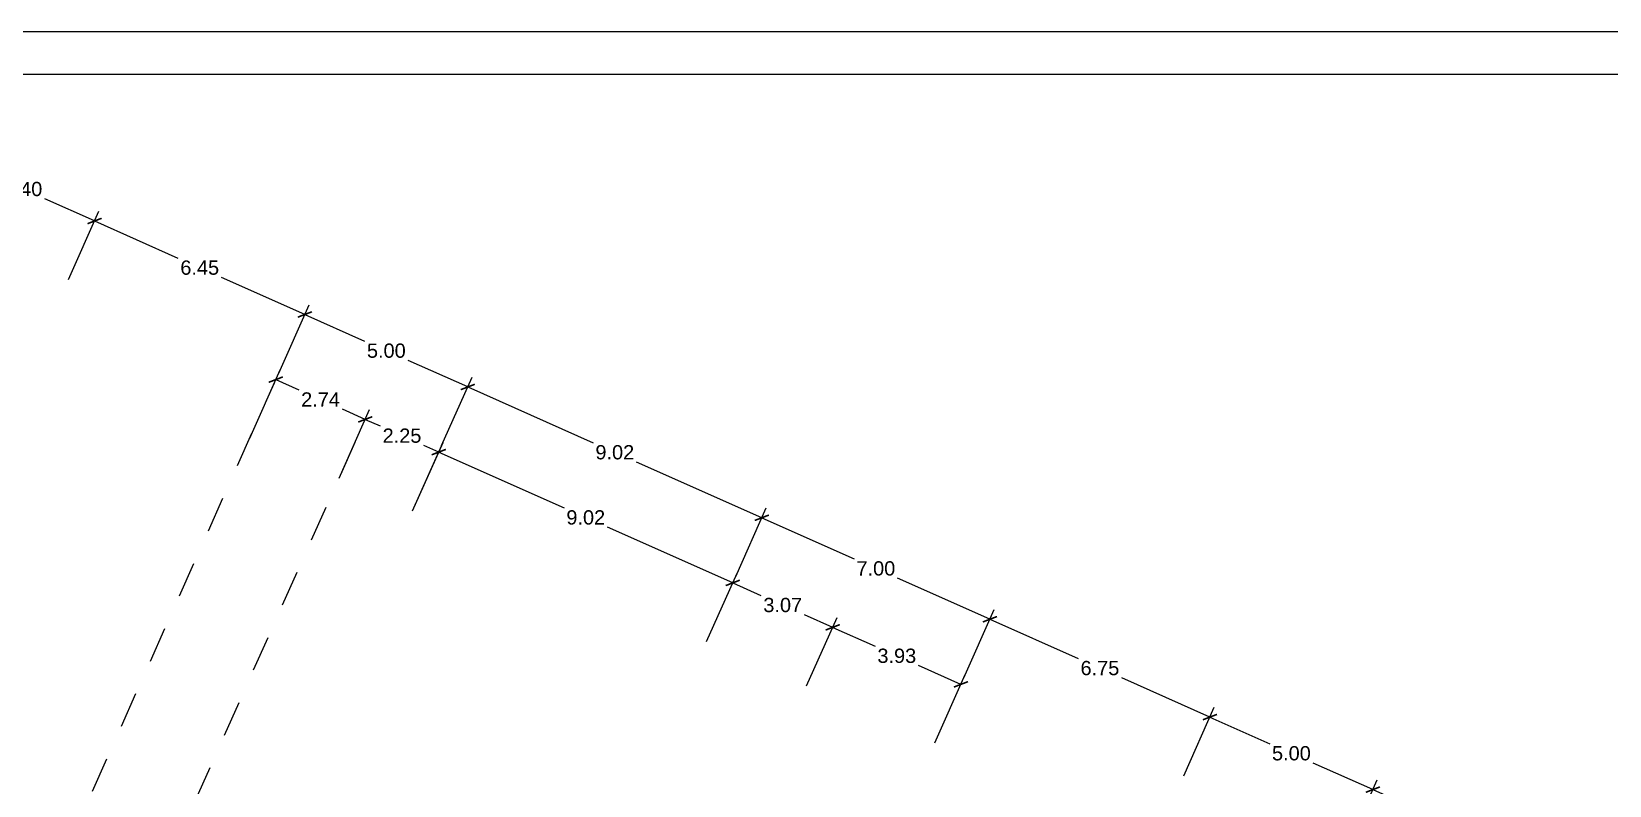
# Model space of a CAD drawing. Header units: millimetres. Extents: x 525387 to 527545, y 2235066 to 2235448.
# Drawn here: x 525580.41 to 525624.64, y 2235165.34 to 2235186.49 of the extents above; entities that cross this region are included whole.
import ezdxf

# ---------------------------------------------------------------- set-up
doc = ezdxf.new("R2010")
doc.units = ezdxf.units.MM
doc.linetypes.add('JIS_02_1.0', pattern=[2, 1, -1])
for name, color, linetype in [('auxiliar', 6, 'Continuous'), ('COTAS', 2, 'Continuous'), ('EJES', 1, 'Continuous')]:
    doc.layers.add(name, color=color, linetype=linetype)
doc.layers.add('jardin', color=72, linetype='Continuous', lineweight=5)
doc.styles.get("Standard").update_dxf_attribs({"font": 'arial.ttf'})
doc.dimstyles.get("Standard").update_dxf_attribs({"dimtxt": 0.4, "dimasz": 0.3, "dimexe": 0.3, "dimexo": 0.2, "dimgap": 0.09, "dimtad": 0, "dimtih": 1, "dimtoh": 1, "dimzin": 0, "dimdsep": 46, "dimtxsty": 'Standard', "dimblk": 'ARCHTICK', "dimcen": 0.09, "dimclrd": 2, "dimclre": 1, "dimadec": 0, "dimazin": 0, "dimtfac": 1, "dimtofl": 0, "dimtmove": 0, "dimatfit": 3, "dimldrblk": 'ARCHTICK', "dimfxl": 1, "dimtolj": 1, "dimtzin": 0, "dimarcsym": 0})

# ---------------------------------------------------------------- blocks, each defined once
blk = doc.blocks.new('_ArchTick')
at = {"color": 0, "linetype": 'ByBlock', "lineweight": 0, "const_width": 0.15}
blk.add_lwpolyline([(-0.5, -0.5), (0.5, 0.5)], dxfattribs=at)
blk = doc.blocks.new('*D93')
at = {"layer": 'COTAS', "color": 1, "lineweight": -2, "transparency": 16777216}
for p, q in [((525577.427, 2235181.322), (525578.281, 2235183.241)), ((525581.445, 2235179.533), (525582.299, 2235181.451))]:
    blk.add_line(p, q, dxfattribs=at)
at = {"layer": 'COTAS', "color": 2, "lineweight": -2, "transparency": 16777216}
for p, q in [((525578.159, 2235182.967), (525579.551, 2235182.347)), ((525582.177, 2235181.177), (525580.785, 2235181.797))]:
    blk.add_line(p, q, dxfattribs=at)
at = {"layer": 'Defpoints', "color": 0, "transparency": 16777216}
for p in [(525577.345, 2235181.139), (525582.177, 2235181.177), (525581.364, 2235179.35)]:
    blk.add_point(p, dxfattribs=at)
at = {"layer": 'COTAS', "color": 2, "lineweight": -2, "transparency": 16777216, "xscale": 0.3, "yscale": 0.3, "zscale": 0.3}
for p, rotation in [((525578.159, 2235182.967), 155.9999999971187), ((525582.177, 2235181.177), 335.9999999971188)]:
    blk.add_blockref('_ArchTick', p, dxfattribs=dict(at, rotation=rotation))
at = {"layer": 'COTAS', "color": 0, "transparency": 16777216, "insert": (525580.168, 2235182.072), "char_height": 0.4, "attachment_point": 5}
blk.add_mtext('\\A1;4.40', dxfattribs=at)
blk = doc.blocks.new('*D95')
at = {"layer": 'COTAS', "color": 1, "lineweight": -2, "transparency": 16777216}
for p, q in [((525581.445, 2235179.533), (525582.299, 2235181.451)), ((525587.338, 2235176.91), (525588.192, 2235178.828))]:
    blk.add_line(p, q, dxfattribs=at)
at = {"layer": 'COTAS', "color": 2, "lineweight": -2, "transparency": 16777216}
for p, q in [((525582.177, 2235181.177), (525584.511, 2235180.138)), ((525588.07, 2235178.554), (525585.736, 2235179.593))]:
    blk.add_line(p, q, dxfattribs=at)
at = {"layer": 'Defpoints', "color": 0, "transparency": 16777216}
for p in [(525581.364, 2235179.35), (525588.07, 2235178.554), (525587.256, 2235176.727)]:
    blk.add_point(p, dxfattribs=at)
at = {"layer": 'COTAS', "color": 2, "lineweight": -2, "transparency": 16777216, "xscale": 0.3, "yscale": 0.3, "zscale": 0.3}
for p, rotation in [((525582.177, 2235181.177), 155.9999999915479), ((525588.07, 2235178.554), 335.999999991548)]:
    blk.add_blockref('_ArchTick', p, dxfattribs=dict(at, rotation=rotation))
at = {"layer": 'COTAS', "color": 0, "transparency": 16777216, "insert": (525585.124, 2235179.866), "char_height": 0.4, "attachment_point": 5}
blk.add_mtext('\\A1;6.45', dxfattribs=at)
blk = doc.blocks.new('*D96')
at = {"layer": 'COTAS', "color": 1, "lineweight": -2, "transparency": 16777216}
for p, q in [((525587.338, 2235176.91), (525588.192, 2235178.828)), ((525591.905, 2235174.876), (525592.76, 2235176.794))]:
    blk.add_line(p, q, dxfattribs=at)
at = {"layer": 'COTAS', "color": 2, "lineweight": -2, "transparency": 16777216}
for p, q in [((525588.07, 2235178.554), (525589.745, 2235177.808)), ((525592.637, 2235176.52), (525590.962, 2235177.266))]:
    blk.add_line(p, q, dxfattribs=at)
at = {"layer": 'Defpoints', "color": 0, "transparency": 16777216}
for p in [(525587.256, 2235176.727), (525592.637, 2235176.52), (525591.824, 2235174.693)]:
    blk.add_point(p, dxfattribs=at)
at = {"layer": 'COTAS', "color": 2, "lineweight": -2, "transparency": 16777216, "xscale": 0.3, "yscale": 0.3, "zscale": 0.3}
for p, rotation in [((525588.07, 2235178.554), 155.9999999931086), ((525592.637, 2235176.52), 335.9999999931086)]:
    blk.add_blockref('_ArchTick', p, dxfattribs=dict(at, rotation=rotation))
at = {"layer": 'COTAS', "color": 0, "transparency": 16777216, "insert": (525590.354, 2235177.537), "char_height": 0.4, "attachment_point": 5}
blk.add_mtext('\\A1;5.00', dxfattribs=at)
blk = doc.blocks.new('*D97')
at = {"layer": 'COTAS', "color": 1, "lineweight": -2, "transparency": 16777216}
for p, q in [((525591.905, 2235174.876), (525592.76, 2235176.794)), ((525600.146, 2235171.207), (525601, 2235173.126))]:
    blk.add_line(p, q, dxfattribs=at)
at = {"layer": 'COTAS', "color": 2, "lineweight": -2, "transparency": 16777216}
for p, q in [((525592.637, 2235176.52), (525596.15, 2235174.956)), ((525600.878, 2235172.851), (525597.365, 2235174.415))]:
    blk.add_line(p, q, dxfattribs=at)
at = {"layer": 'Defpoints', "color": 0, "transparency": 16777216}
for p in [(525591.824, 2235174.693), (525600.878, 2235172.851), (525600.064, 2235171.024)]:
    blk.add_point(p, dxfattribs=at)
at = {"layer": 'COTAS', "color": 2, "lineweight": -2, "transparency": 16777216, "xscale": 0.3, "yscale": 0.3, "zscale": 0.3}
for p, rotation in [((525592.637, 2235176.52), 155.999999994232), ((525600.878, 2235172.851), 335.999999994232)]:
    blk.add_blockref('_ArchTick', p, dxfattribs=dict(at, rotation=rotation))
at = {"layer": 'COTAS', "color": 0, "transparency": 16777216, "insert": (525596.758, 2235174.686), "char_height": 0.4, "attachment_point": 5}
blk.add_mtext('\\A1;9.02', dxfattribs=at)
blk = doc.blocks.new('*D98')
at = {"layer": 'COTAS', "color": 1, "lineweight": -2, "transparency": 16777216}
for p, q in [((525600.146, 2235171.207), (525601, 2235173.126)), ((525606.54, 2235168.36), (525607.395, 2235170.278))]:
    blk.add_line(p, q, dxfattribs=at)
at = {"layer": 'COTAS', "color": 2, "lineweight": -2, "transparency": 16777216}
for p, q in [((525600.878, 2235172.851), (525603.468, 2235171.698)), ((525607.272, 2235170.004), (525604.682, 2235171.158))]:
    blk.add_line(p, q, dxfattribs=at)
at = {"layer": 'Defpoints', "color": 0, "transparency": 16777216}
for p in [(525600.064, 2235171.024), (525607.272, 2235170.004), (525606.459, 2235168.177)]:
    blk.add_point(p, dxfattribs=at)
at = {"layer": 'COTAS', "color": 2, "lineweight": -2, "transparency": 16777216, "xscale": 0.3, "yscale": 0.3, "zscale": 0.3}
for p, rotation in [((525600.878, 2235172.851), 155.9999999954401), ((525607.272, 2235170.004), 335.9999999954401)]:
    blk.add_blockref('_ArchTick', p, dxfattribs=dict(at, rotation=rotation))
at = {"layer": 'COTAS', "color": 0, "transparency": 16777216, "insert": (525604.075, 2235171.428), "char_height": 0.4, "attachment_point": 5}
blk.add_mtext('\\A1;7.00', dxfattribs=at)
blk = doc.blocks.new('*D99')
at = {"layer": 'COTAS', "color": 1, "lineweight": -2, "transparency": 16777216}
for p, q in [((525606.54, 2235168.36), (525607.395, 2235170.278)), ((525612.706, 2235165.615), (525613.56, 2235167.533))]:
    blk.add_line(p, q, dxfattribs=at)
at = {"layer": 'COTAS', "color": 2, "lineweight": -2, "transparency": 16777216}
for p, q in [((525607.272, 2235170.004), (525609.743, 2235168.904)), ((525613.438, 2235167.259), (525610.967, 2235168.359))]:
    blk.add_line(p, q, dxfattribs=at)
at = {"layer": 'Defpoints', "color": 0, "transparency": 16777216}
for p in [(525606.459, 2235168.177), (525613.438, 2235167.259), (525612.625, 2235165.432)]:
    blk.add_point(p, dxfattribs=at)
at = {"layer": 'COTAS', "color": 2, "lineweight": -2, "transparency": 16777216, "xscale": 0.3, "yscale": 0.3, "zscale": 0.3}
for p, rotation in [((525607.272, 2235170.004), 155.9999999963951), ((525613.438, 2235167.259), 335.9999999963952)]:
    blk.add_blockref('_ArchTick', p, dxfattribs=dict(at, rotation=rotation))
at = {"layer": 'COTAS', "color": 0, "transparency": 16777216, "insert": (525610.355, 2235168.632), "char_height": 0.4, "attachment_point": 5}
blk.add_mtext('\\A1;6.75', dxfattribs=at)
blk = doc.blocks.new('*D100')
at = {"layer": 'COTAS', "color": 1, "lineweight": -2, "transparency": 16777216}
for p, q in [((525612.706, 2235165.615), (525613.56, 2235167.533)), ((525617.274, 2235163.581), (525618.128, 2235165.499))]:
    blk.add_line(p, q, dxfattribs=at)
at = {"layer": 'COTAS', "color": 2, "lineweight": -2, "transparency": 16777216}
for p, q in [((525613.438, 2235167.259), (525615.113, 2235166.513)), ((525618.006, 2235165.225), (525616.331, 2235165.971))]:
    blk.add_line(p, q, dxfattribs=at)
at = {"layer": 'Defpoints', "color": 0, "transparency": 16777216}
for p in [(525612.625, 2235165.432), (525618.006, 2235165.225), (525617.193, 2235163.398)]:
    blk.add_point(p, dxfattribs=at)
at = {"layer": 'COTAS', "color": 2, "lineweight": -2, "transparency": 16777216, "xscale": 0.3, "yscale": 0.3, "zscale": 0.3}
for p, rotation in [((525613.438, 2235167.259), 155.9999999967261), ((525618.006, 2235165.225), 335.999999996726)]:
    blk.add_blockref('_ArchTick', p, dxfattribs=dict(at, rotation=rotation))
at = {"layer": 'COTAS', "color": 0, "transparency": 16777216, "insert": (525615.722, 2235166.242), "char_height": 0.4, "attachment_point": 5}
blk.add_mtext('\\A1;5.00', dxfattribs=at)
blk = doc.blocks.new('*D101')
at = {"layer": 'COTAS', "color": 1, "lineweight": -2, "transparency": 16777216}
for p, q in [((525617.274, 2235163.581), (525618.128, 2235165.499)), ((525623.44, 2235160.836), (525624.294, 2235162.754))]:
    blk.add_line(p, q, dxfattribs=at)
at = {"layer": 'COTAS', "color": 2, "lineweight": -2, "transparency": 16777216}
for p, q in [((525618.006, 2235165.225), (525620.477, 2235164.125)), ((525624.172, 2235162.48), (525621.701, 2235163.58))]:
    blk.add_line(p, q, dxfattribs=at)
at = {"layer": 'Defpoints', "color": 0, "transparency": 16777216}
for p in [(525618.006, 2235165.225), (525617.193, 2235163.398), (525623.358, 2235160.653)]:
    blk.add_point(p, dxfattribs=at)
at = {"layer": 'COTAS', "color": 2, "lineweight": -2, "transparency": 16777216, "xscale": 0.3, "yscale": 0.3, "zscale": 0.3}
for p, rotation in [((525618.006, 2235165.225), 156.0000000012124), ((525624.172, 2235162.48), 336.0000000012125)]:
    blk.add_blockref('_ArchTick', p, dxfattribs=dict(at, rotation=rotation))
at = {"layer": 'COTAS', "color": 0, "transparency": 16777216, "insert": (525621.089, 2235163.853), "char_height": 0.4, "attachment_point": 5}
blk.add_mtext('\\A1;6.75', dxfattribs=at)
blk = doc.blocks.new('*D102')
at = {"layer": 'COTAS', "color": 1, "lineweight": -2, "transparency": 16777216}
for p, q in [((525586.524, 2235175.082), (525587.378, 2235177.001)), ((525589.031, 2235173.966), (525589.885, 2235175.885))]:
    blk.add_line(p, q, dxfattribs=at)
at = {"layer": 'COTAS', "color": 2, "lineweight": -2, "transparency": 16777216}
for p, q in [((525587.256, 2235176.727), (525587.898, 2235176.441)), ((525589.763, 2235175.611), (525589.122, 2235175.896))]:
    blk.add_line(p, q, dxfattribs=at)
at = {"layer": 'Defpoints', "color": 0, "transparency": 16777216}
for p in [(525587.256, 2235176.727), (525586.443, 2235174.9), (525588.95, 2235173.783)]:
    blk.add_point(p, dxfattribs=at)
at = {"layer": 'COTAS', "color": 2, "lineweight": -2, "transparency": 16777216, "xscale": 0.3, "yscale": 0.3, "zscale": 0.3}
for p, rotation in [((525587.256, 2235176.727), 156.0000000034878), ((525589.763, 2235175.611), 336.0000000034878)]:
    blk.add_blockref('_ArchTick', p, dxfattribs=dict(at, rotation=rotation))
at = {"layer": 'COTAS', "color": 0, "transparency": 16777216, "insert": (525588.51, 2235176.169), "char_height": 0.4, "attachment_point": 5}
blk.add_mtext('\\A1;2.74', dxfattribs=at)
blk = doc.blocks.new('*D103')
at = {"layer": 'COTAS', "color": 1, "lineweight": -2, "transparency": 16777216}
for p, q in [((525591.092, 2235173.049), (525591.946, 2235174.967)), ((525599.332, 2235169.38), (525600.186, 2235171.298))]:
    blk.add_line(p, q, dxfattribs=at)
at = {"layer": 'COTAS', "color": 2, "lineweight": -2, "transparency": 16777216}
for p, q in [((525591.824, 2235174.693), (525595.337, 2235173.129)), ((525600.064, 2235171.024), (525596.552, 2235172.588))]:
    blk.add_line(p, q, dxfattribs=at)
at = {"layer": 'Defpoints', "color": 0, "transparency": 16777216}
for p in [(525591.824, 2235174.693), (525591.011, 2235172.866), (525599.251, 2235169.197)]:
    blk.add_point(p, dxfattribs=at)
at = {"layer": 'COTAS', "color": 2, "lineweight": -2, "transparency": 16777216, "xscale": 0.3, "yscale": 0.3, "zscale": 0.3}
for p, rotation in [((525591.824, 2235174.693), 155.9999999960271), ((525600.064, 2235171.024), 335.999999996027)]:
    blk.add_blockref('_ArchTick', p, dxfattribs=dict(at, rotation=rotation))
at = {"layer": 'COTAS', "color": 0, "transparency": 16777216, "insert": (525595.944, 2235172.859), "char_height": 0.4, "attachment_point": 5}
blk.add_mtext('\\A1;9.02', dxfattribs=at)
blk = doc.blocks.new('*D104')
at = {"layer": 'COTAS', "color": 1, "lineweight": -2, "transparency": 16777216}
for p, q in [((525599.332, 2235169.38), (525600.186, 2235171.298)), ((525602.133, 2235168.133), (525602.987, 2235170.051))]:
    blk.add_line(p, q, dxfattribs=at)
at = {"layer": 'COTAS', "color": 2, "lineweight": -2, "transparency": 16777216}
for p, q in [((525600.064, 2235171.024), (525600.855, 2235170.672)), ((525602.865, 2235169.777), (525602.074, 2235170.129))]:
    blk.add_line(p, q, dxfattribs=at)
at = {"layer": 'Defpoints', "color": 0, "transparency": 16777216}
for p in [(525600.064, 2235171.024), (525599.251, 2235169.197), (525602.052, 2235167.95)]:
    blk.add_point(p, dxfattribs=at)
at = {"layer": 'COTAS', "color": 2, "lineweight": -2, "transparency": 16777216, "xscale": 0.3, "yscale": 0.3, "zscale": 0.3}
for p, rotation in [((525600.064, 2235171.024), 155.9999999994621), ((525602.865, 2235169.777), 335.999999999462)]:
    blk.add_blockref('_ArchTick', p, dxfattribs=dict(at, rotation=rotation))
at = {"layer": 'COTAS', "color": 0, "transparency": 16777216, "insert": (525601.465, 2235170.401), "char_height": 0.4, "attachment_point": 5}
blk.add_mtext('\\A1;3.07', dxfattribs=at)
blk = doc.blocks.new('*D105')
at = {"layer": 'COTAS', "color": 1, "lineweight": -2, "transparency": 16777216}
for p, q in [((525602.133, 2235168.133), (525602.987, 2235170.051)), ((525605.727, 2235166.533), (525606.581, 2235168.451))]:
    blk.add_line(p, q, dxfattribs=at)
at = {"layer": 'COTAS', "color": 2, "lineweight": -2, "transparency": 16777216}
for p, q in [((525602.865, 2235169.777), (525604.053, 2235169.249)), ((525606.459, 2235168.177), (525605.272, 2235168.706))]:
    blk.add_line(p, q, dxfattribs=at)
at = {"layer": 'Defpoints', "color": 0, "transparency": 16777216}
for p in [(525602.865, 2235169.777), (525602.052, 2235167.95), (525605.646, 2235166.35)]:
    blk.add_point(p, dxfattribs=at)
at = {"layer": 'COTAS', "color": 2, "lineweight": -2, "transparency": 16777216, "xscale": 0.3, "yscale": 0.3, "zscale": 0.3}
for p, rotation in [((525602.865, 2235169.777), 155.9999999998806), ((525606.459, 2235168.177), 335.9999999998806)]:
    blk.add_blockref('_ArchTick', p, dxfattribs=dict(at, rotation=rotation))
at = {"layer": 'COTAS', "color": 0, "transparency": 16777216, "insert": (525604.662, 2235168.977), "char_height": 0.4, "attachment_point": 5}
blk.add_mtext('\\A1;3.93', dxfattribs=at)
blk = doc.blocks.new('*D113')
at = {"layer": 'COTAS', "color": 1, "lineweight": -2, "transparency": 16777216}
for p, q in [((525589.031, 2235173.966), (525589.885, 2235175.885)), ((525591.091, 2235173.049), (525591.945, 2235174.968))]:
    blk.add_line(p, q, dxfattribs=at)
at = {"layer": 'COTAS', "color": 2, "lineweight": -2, "transparency": 16777216}
for p, q in [((525589.763, 2235175.611), (525590.179, 2235175.426)), ((525591.823, 2235174.693), (525591.408, 2235174.878))]:
    blk.add_line(p, q, dxfattribs=at)
at = {"layer": 'Defpoints', "color": 0, "transparency": 16777216}
for p in [(525589.763, 2235175.611), (525588.95, 2235173.783), (525591.01, 2235172.866)]:
    blk.add_point(p, dxfattribs=at)
at = {"layer": 'COTAS', "color": 2, "lineweight": -2, "transparency": 16777216, "xscale": 0.3, "yscale": 0.3, "zscale": 0.3}
for p, rotation in [((525589.763, 2235175.611), 156.0000000096341), ((525591.823, 2235174.693), 336.0000000096341)]:
    blk.add_blockref('_ArchTick', p, dxfattribs=dict(at, rotation=rotation))
at = {"layer": 'COTAS', "color": 0, "transparency": 16777216, "insert": (525590.793, 2235175.152), "char_height": 0.4, "attachment_point": 5}
blk.add_mtext('\\A1;2.25', dxfattribs=at)

msp = doc.modelspace()

# ---------------------------------------------------------------- hatches: boundary and pattern name
at = {"layer": 'jardin'}
h = msp.add_hatch(dxfattribs=at)
h.set_pattern_fill('GRASS', color=72, scale=0.025)
h.set_pattern_definition([(90, (194.1935, -170.2468), (-0.449012806, 0.449012806), [0.1190625, -0.778963112]), (45, (194.1935, -170.2468), (-0.44901280605, 0.44901280605), [0.1190625, -0.5159375]), (135, (194.1935, -170.2468), (-0.44901280605, -0.44901280605), [0.1190625, -0.5159375])])
edge = h.paths.add_edge_path()
edge.add_line((525533.572, 2235116.835), (525533.9, 2235117.647))
edge.add_line((525533.9, 2235117.647), (525531.906, 2235118.452))
edge.add_line((525531.906, 2235118.452), (525534.154, 2235124.015))
edge.add_line((525534.154, 2235124.015), (525536.194, 2235123.191))
edge.add_line((525536.194, 2235123.191), (525536.563, 2235124.105))
edge.add_line((525536.563, 2235124.105), (525545.166, 2235120.747))
edge.add_line((525545.166, 2235120.747), (525547.35, 2235126.748))
edge.add_line((525547.35, 2235126.748), (525544.731, 2235124.94))
edge.add_line((525544.731, 2235124.94), (525543.278, 2235124.564))
edge.add_line((525543.278, 2235124.564), (525541.149, 2235125.015))
edge.add_line((525541.149, 2235125.015), (525539.94, 2235125.668))
edge.add_line((525539.94, 2235125.668), (525538.211, 2235127.925))
edge.add_line((525538.211, 2235127.925), (525537.374, 2235129.48))
edge.add_line((525537.374, 2235129.48), (525537.829, 2235130.967))
edge.add_line((525537.829, 2235130.967), (525538.562, 2235132.88))
edge.add_line((525538.562, 2235132.88), (525539.683, 2235133.683))
edge.add_line((525539.683, 2235133.683), (525542.158, 2235133.453))
edge.add_line((525542.158, 2235133.453), (525543.063, 2235133.323))
edge.add_line((525543.063, 2235133.323), (525544.238, 2235133.47))
edge.add_line((525544.238, 2235133.47), (525545.239, 2235132.863))
edge.add_line((525545.239, 2235132.863), (525545.4, 2235132.515))
edge.add_line((525545.4, 2235132.515), (525546.351, 2235132.293))
edge.add_line((525546.351, 2235132.293), (525547.6, 2235131.642))
edge.add_line((525547.6, 2235131.642), (525548.504, 2235129.921))
edge.add_line((525548.504, 2235129.921), (525549.449, 2235132.519))
edge.add_line((525549.449, 2235132.519), (525547.034, 2235134.148))
edge.add_arc((525553.401, 2235142.034), 10.135, 170.2845, 231.0837, ccw=False)
edge.add_line((525543.411, 2235143.745), (525550.021, 2235160.17))
edge.add_arc((525555.83, 2235157.681), 6.32, 80.3819, 156.8009, ccw=False)
edge.add_line((525556.886, 2235163.912), (525568.066, 2235162.234))
edge.add_line((525568.066, 2235162.234), (525571.101, 2235160.371))
edge.add_line((525571.101, 2235160.371), (525574.61, 2235161.208))
edge.add_line((525574.61, 2235161.208), (525591.977, 2235158.205))
edge.add_line((525591.977, 2235158.205), (525597.576, 2235155.769))
edge.add_line((525597.576, 2235155.769), (525606.918, 2235148.962))
edge.add_line((525606.918, 2235148.962), (525607.48, 2235148.438))
edge.add_line((525607.48, 2235148.438), (525607.731, 2235148.81))
edge.add_line((525607.731, 2235148.81), (525605.017, 2235151.256))
edge.add_line((525605.017, 2235151.256), (525606.157, 2235160.241))
edge.add_line((525606.157, 2235160.241), (525587.956, 2235162.551))
edge.add_line((525587.956, 2235162.551), (525576.383, 2235164.02))
edge.add_line((525576.383, 2235164.02), (525549.933, 2235167.989))
edge.add_line((525549.933, 2235167.989), (525525.945, 2235108.378))
edge.add_line((525525.945, 2235108.378), (525533.227, 2235106.904))
edge.add_arc((525533.827, 2235117.432), 10.545, 266.7354, 327.7677)
edge.add_arc((525538.862, 2235116.27), 5.917, 311.0411, 382.0561)
edge.add_line((525544.346, 2235118.492), (525544.756, 2235119.619))
edge.add_line((525544.756, 2235119.619), (525540.306, 2235121.356))
edge.add_line((525540.306, 2235121.356), (525538.118, 2235115.942))
edge.add_line((525538.118, 2235115.942), (525535.221, 2235117.113))
edge.add_line((525535.221, 2235117.113), (525534.921, 2235116.371))
edge.add_line((525534.921, 2235116.371), (525534.185, 2235116.058))
edge.add_arc((525532.324, 2235115.206), 2.047, -100.1078, 24.6049, ccw=False)
edge.add_line((525531.965, 2235113.191), (525531.564, 2235112.198))
edge.add_arc((525530.709, 2235111.218), 1.3, -272.9179, 48.9179, ccw=False)
edge.add_line((525530.775, 2235112.516), (525531.177, 2235113.51))
edge.add_arc((525532.322, 2235115.21), 2.05, 52.4373, 236.0348, ccw=False)
h.paths.add_polyline_path([(525537.138, 2235126.862), (525536.482, 2235125.239), (525534.906, 2235125.876), (525535.561, 2235127.498)], flags=16)

# ---------------------------------------------------------------- linework, layer by layer
at = {"layer": 'auxiliar', "color": 1, "linetype": 'Continuous'}
for points in [[(525509.79, 2235186.492), (525689.79, 2235186.492), (525689.79, 2235066.492), (525509.79, 2235066.492)], [(525510.99, 2235185.292), (525688.59, 2235185.292), (525688.59, 2235067.692), (525510.99, 2235067.692)]]:
    msp.add_lwpolyline(points, close=True, dxfattribs=at)
at = {"layer": 'EJES', "linetype": 'JIS_02_1.0'}
for p, q in [((525576.42, 2235152.388), (525587.216, 2235176.635)), ((525571.991, 2235135.694), (525589.723, 2235175.519))]:
    msp.add_line(p, q, dxfattribs=at)

# ---------------------------------------------------------------- dimensions: what is measured, and where the dimension line sits
at = {"layer": 'COTAS'}
for p1, p2, distance, picture, middle in [((525577.345, 2235181.139), (525581.364, 2235179.35), 2, '*D93', (525580.168, 2235182.072)), ((525581.364, 2235179.35), (525587.256, 2235176.727), 2, '*D95', (525585.124, 2235179.866)), ((525587.256, 2235176.727), (525591.824, 2235174.693), 2, '*D96', (525590.354, 2235177.537)), ((525588.95, 2235173.783), (525586.443, 2235174.9), -2, '*D102', (525588.51, 2235176.169)), ((525591.824, 2235174.693), (525600.064, 2235171.024), 2, '*D97', (525596.758, 2235174.686)), ((525591.01, 2235172.866), (525588.95, 2235173.783), -2, '*D113', (525590.793, 2235175.152)), ((525599.251, 2235169.197), (525591.011, 2235172.866), -2, '*D103', (525595.944, 2235172.859)), ((525600.064, 2235171.024), (525606.459, 2235168.177), 2, '*D98', (525604.075, 2235171.428)), ((525602.052, 2235167.95), (525599.251, 2235169.197), -2, '*D104', (525601.465, 2235170.401)), ((525605.646, 2235166.35), (525602.052, 2235167.95), -2, '*D105', (525604.662, 2235168.977)), ((525606.459, 2235168.177), (525612.625, 2235165.432), 2, '*D99', (525610.355, 2235168.632)), ((525612.625, 2235165.432), (525617.193, 2235163.398), 2, '*D100', (525615.722, 2235166.242)), ((525623.358, 2235160.653), (525617.193, 2235163.398), -2, '*D101', (525621.089, 2235163.853))]:
    dim = msp.add_aligned_dim(p1=p1, p2=p2, distance=distance, dimstyle='Standard', dxfattribs=at)
    dim.commit()
    dim.dimension.update_dxf_attribs({"geometry": picture, "text_midpoint": middle})

doc.saveas('drawing.dxf')
